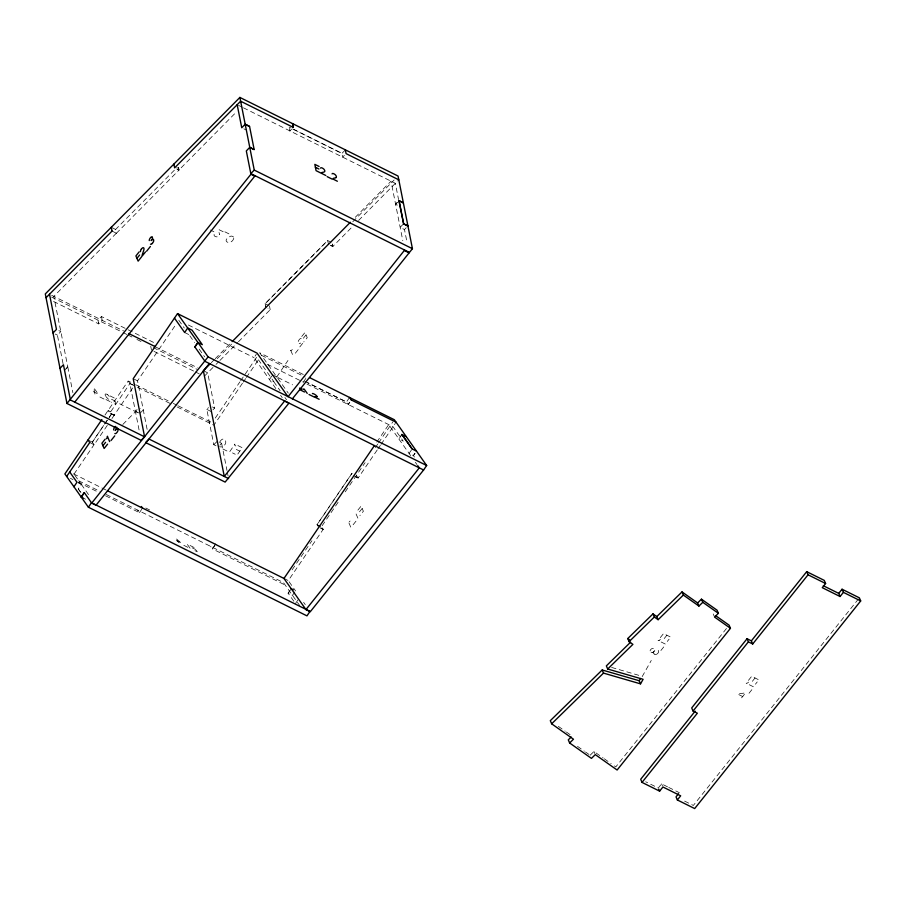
<?xml version="1.0" encoding="UTF-8"?>
<svg xmlns="http://www.w3.org/2000/svg" width="906" height="906" viewBox="0 0 906 906"><rect width="100%" height="100%" fill="white"/><g stroke="black" fill="none" stroke-linecap="round" stroke-linejoin="round"><path stroke-width="0.68" stroke-dasharray="4.53 3.4" d="M214.133 234.428L214.065 234.892A2.605 1.88 -11.2 0 0 214.586 236.047L214.858 236.251A3.205 2.31 -11.2 0 0 217.123 236.817A2.639 1.903 -11.2 0 0 219.411 234.45M642.184 676.612L651.267 660.451M219.705 442.071C223.941 434.223 229.648 443.747 222.072 446.692A2.276 1.891 -35.2 0 1 220.69 446.952L219.648 446.59M104.971 415.05L128.165 380.973L134.439 384.087M132.672 387.983L114.156 415.186L109.841 413.034L129.954 383.498L128.165 380.973M107.293 425.39L94.111 444.755L92.31 442.128L103.884 425.129L92.333 442.23M104.654 423.997L112.367 412.66L114.156 415.186M104.734 424.008L112.491 412.626L108.052 410.52L109.841 413.034M74.032 474.11L94.088 444.642M147.123 429.365L137.531 380.837L176.41 323.736M111.948 418.561L114.269 415.141L112.491 412.626M78.29 488.912L81.551 493.521L78.256 488.912L81.347 484.416L78.075 482.785M139.445 512.626L141.778 509.206M275.832 388.583L254.031 357.644L256.319 354.269M215.277 418.04L239.864 381.924M240.656 380.758L257.315 356.296M242.434 383.283L213.884 425.22L176.308 406.534M243.227 382.117L245.617 378.629M246.409 377.462L259.093 358.821M271.811 376.058L269.444 379.546L273.906 381.686L258.482 359.852M276.76 376.964L287.972 360.486M229.818 451.562L234.914 444.065A1.325 1.099 -35.2 0 0 234.96 445.242A3.601 3.001 -35.2 0 0 235.843 446.001M303.216 382.185L306.398 377.655M214.665 545.503L212.366 548.877L285.22 585.083M215.549 544.347L212.446 548.911L210.588 546.352M349.535 397.462L346.432 402.026L303.929 380.905M348.187 404.438L349.716 402.196M349.761 402.264L348.21 404.552L346.409 401.924L307.791 382.728M318.765 527.201L316.987 524.687L352.004 473.249M352.026 473.351L317.111 524.642L320.339 526.25M376.817 442.071L388.731 424.586L398.912 439.014L401.211 435.639M292.128 569.806L311.89 540.791M338.085 502.309L321.415 526.782L323.204 529.308L288.278 580.599L283.963 578.447M345.231 491.822L365.084 462.66M375.356 447.575L377.723 444.087M378.515 442.932L392.74 422.037M355.967 476.952L358.119 478.017L377.168 450.044M377.927 448.934L380.339 445.378M381.086 444.291L395.333 423.362M293.861 601.278L288.097 593.181L289.626 590.927M288.199 593.26L291.256 588.764M410.667 455.65L398.81 438.934L401.868 434.438M294.767 591.992L292.479 595.355L288.097 593.181M295.435 603.577L298.538 599.07M411.392 450.067L409.059 453.442L413.442 455.616L414.971 453.374M414.948 453.328L413.419 455.582L415.005 457.836M301.743 336.511L304.994 332.457L307.225 337.655L303.77 341.97M303.363 338.21L306.024 334.869M299.818 346.907L303.148 342.74A3.986 2.016 -63.6 0 0 301.947 342.593L300.599 343.102A12.231 6.172 -63.6 0 1 299.173 343.567M295.345 353.193L299.105 348.493M357.893 510.112L361.143 506.058L363.374 511.267L359.92 515.571M359.512 511.811L362.174 508.47M353.114 524.755L356.885 520.055M660.293 637.62L663.543 633.566L670.734 637.133L667.28 641.448M664.211 638.56L666.884 635.219M660.904 650.485L664.664 645.785M726.487 628.47L615.786 766.906L612.343 764.471M667.507 786.816L661.595 783.871L658.277 788.016L645.706 781.776M748.435 680.372L751.686 676.306L758.866 679.885L755.423 684.2M752.354 681.312L755.015 677.971M741.606 697.847L745.57 692.897L737.529 693.996L744.732 697.563M749.036 693.237L752.795 688.537M858.48 598.934L693.339 805.445L682.207 799.919M654.812 650.44L654.358 651.006A4.779 3.794 -23.2 0 0 653.532 652.75A1.699 1.348 -23.2 0 0 653.928 653.826L654.347 654.087M178.561 167.474L179.06 170L116.387 233.284L115.628 229.411L177.316 167.214M116.376 233.193L53.816 296.364L60.793 331.619M179.06 170L176.874 168.912L178.935 170.022L236.523 111.868M63.046 363.657L57.395 335.084L60.849 331.585L56.478 329.478M101.472 316.545L102.231 320.418L98.697 323.884L97.95 320.09L101.472 316.545L154.337 342.819L155.085 346.602M289.773 130.94L291.63 129.162M66.036 368.617L67.769 366.873L60.849 331.585M64.394 370.463L67.848 366.975L65.606 365.798M345.413 149.875L341.89 153.431L290.282 127.78M344.359 155.368L342.638 157.214L341.879 153.329L289.15 127.123M137.1 409.501L135.402 411.415L139.717 413.555L143.295 409.942L139.954 408.312M122.831 424.438L135.515 411.63L119.694 403.77M328.459 244.258L327.712 240.475L265.175 303.736L265.922 307.519L265.039 303.759L327.712 240.475L330.962 242.174M211.313 362.672L214.292 359.659M215.277 358.663L231.166 342.615M355.288 217.281L391.03 181.177L402.808 240.702M217.259 358.629L233.001 342.717M352.774 221.777L394.121 180.022M204.224 376.33L215.05 365.39M216.036 364.393L218.992 361.415M219.977 360.418L237.689 342.525M238.459 341.755L270.237 309.659L267.983 308.629M330.633 245.424L332.796 246.489L352.649 226.443M358.606 220.418L398.81 179.83M397.247 202.412L395.514 204.156L397.757 205.322M395.594 204.258L397.326 202.502M216.013 445.763L213.793 444.721L206.794 409.342L208.527 407.598M212.921 409.84L214.643 408.028M403.566 223.861L400.101 227.361L404.484 229.535L407.122 242.865M404.484 229.535L406.205 227.723M213.793 444.721L217.315 441.199M219.909 445.152L221.63 443.34L219.467 442.275M590.112 755.253L593.962 751.493L603.147 757.982M653.373 648.345L652.784 648.379A2.514 1.993 -23.2 0 0 651.255 649.047L650.972 649.319A2.446 1.948 -23.2 0 0 650.904 652.388M301.222 338.527L301.007 338.482A2.605 1.314 -63.6 0 0 299.818 339.003L299.558 339.263A3.205 1.619 -63.6 0 0 298.267 341.392A2.639 1.325 -63.6 0 0 299.195 343.453M611.595 667.416L641.765 676.182M223.193 231.732L218.799 229.569A3.986 2.877 -11.2 0 0 218.584 231.245L219.127 232.865A12.231 8.834 -11.2 0 1 219.524 234.428M105.957 399.535L110.339 401.709A3.986 1.88 44.7 0 0 109.116 399.931L107.474 398.232A12.231 5.787 44.7 0 1 105.979 396.59M238.437 105.334L242.196 107.202M243.454 107.825L395.344 183.329L398.572 199.614M243.895 128.856L246.115 129.898M330.656 245.345L332.853 246.432L332.355 243.907M224.881 231.834L229.83 234.292M210.373 229.999L213.884 231.743M111.313 227.259L115.64 229.501M265.039 303.759L268.414 305.345M112.061 231.053L116.387 233.284M303.295 374.484L259.694 352.808L276.964 377.202M261.472 355.333L305.152 377.032M188.369 325.005L254.031 357.644M267.202 364.189L303.34 382.151M306.964 384.053L393.034 426.737L403.227 441.154L398.81 438.934M273.68 375.435L276.919 377.043M277.972 377.564L292.57 384.824M184.665 332.525L189.014 334.665L187.406 332.445M51.665 295.288L123.612 330.962M154.96 346.624L197.633 367.847M203.363 370.69L207.678 372.83L214.654 408.085L212.446 406.941M51.563 297.043L121.88 331.981M123.125 332.604L126.897 334.484M128.154 335.107L131.914 336.975M136.942 339.467L143.216 342.593M153.329 347.621L197.202 369.421M53.567 301.449L98.777 323.918L98.029 320.135M154.009 351.369L194.19 371.347M195.436 371.958L199.207 373.838M353.782 475.763L358.176 477.949M55.175 334.042L57.395 335.084M206.794 409.342L211.189 411.584M753.373 686.759L746.17 683.181A1.325 1.053 -23.2 0 0 747.473 682.999A3.601 2.854 -23.2 0 0 748.503 682.116M134.303 379.229L137.531 380.837M665.231 644.019L658.028 640.44A1.325 1.053 -23.2 0 0 659.33 640.259M135.685 384.71L172.015 402.774M173.273 403.397L177.032 405.254M178.278 405.877L212.106 422.694M129.954 383.498L132.457 384.744M137.463 387.236L170.045 403.419M134.213 385.718L129.898 383.578L139.479 432.026M237.882 445.548L242.151 447.677L237.055 455.163L232.514 452.909M236.273 449.41L239.784 451.154M222.887 448.968L227.836 451.426M110.181 395.956L114.45 398.074L115.708 404.393L111.166 402.128M111.517 399.263L115.039 401.007M135.379 411.256L138.72 412.91M93.205 391.562L98.414 394.155L93.692 387.745L94.949 394.076M99.92 397.021L104.87 399.489M114.269 415.141L109.886 412.966L108.108 410.441M316.987 524.687L320.271 526.318M319.965 527.7L323.204 529.308M320.962 528.289L323.148 529.387L321.37 526.862M89.071 440.52L92.31 442.128M89.773 442.502L94.111 444.755M145.809 508.04L149.581 509.919M73.488 473.838L106.149 490.067M78.686 480.792L100.011 491.403M106.285 494.517L283.442 582.569L299.795 605.706M70.419 478.323L72.944 479.58M77.95 482.071L96.806 491.437M105.56 495.786L139.513 512.671L137.655 510.112M190.045 545.469L194.314 547.598L197.281 551.799L192.74 549.546M192.174 547.802L195.696 549.546M176.432 540.644L181.642 543.238L175.685 538.334L178.675 542.547M183.793 545.321L188.742 547.779M668.696 787.405L679.341 792.693M83.386 498.153L85.538 499.229M107.633 394.744L107.304 394.54A3.205 1.518 44.7 0 0 105.492 393.997A2.639 1.246 44.7 0 0 106.036 396.568M558.345 726.363L565.242 731.221M566.386 732.037L570.984 735.276M604.302 758.798L611.188 763.656M577.484 746.34L584.37 751.199M585.525 752.014L588.968 754.449M233.646 237.044L231.959 236.149A2.276 1.642 -11.2 0 0 230.52 236.251C219.841 241.211 231.653 246.432 233.918 237.927A2.265 1.631 -11.2 0 0 233.646 237.044M658.22 650.395L658.617 651.165A2.356 1.869 -23.2 0 1 658.549 652.139L658.186 652.818A3.533 2.797 -23.2 0 1 656.374 654.336M415.367 462.309L416.941 464.529M356.386 475.424L358.119 478.017M277.734 378.198L288.289 393.136M273.759 381.686L280.147 390.724M284.937 397.508L286.534 399.773M280.622 395.367L282.219 397.621M178.788 320.248L184.28 328.006M189.807 335.775L194.541 342.468M199.161 349.093L204.654 356.862M289.093 581.743L295.56 590.905M303.646 602.343L305.265 604.63M190.045 548.198L187.066 543.985L188.029 544.778A3.601 0.815 34.2 0 0 189.173 545.435M81.347 484.416L90.09 496.828M74.836 475.254L81.314 484.416M109.207 396.432L108.867 395.945A2.605 1.234 44.7 0 0 107.633 394.744M713.215 613.951L714.551 617.077M661.595 783.871L662.479 785.955M593.962 751.493L594.857 753.577M290.701 350.316L292.944 355.526M357.87 518.141L355.639 512.932A1.325 0.668 -63.6 0 0 356.364 512.932A3.601 1.812 -63.6 0 0 357.236 512.105M350.713 527.088L348.482 521.879A1.325 0.668 -63.6 0 0 349.206 521.879M332.298 243.974L332.796 246.489M289.274 128.414L289.897 130.917M269.49 305.877L270.181 309.727M178.437 167.497L178.935 170.022M221.63 443.34L226.987 470.474M227.259 471.822L228.063 475.888M150.747 346.341L151.495 350.124M67.769 366.873L72.865 392.638M660.361 639.376A3.601 2.854 -23.2 0 1 659.319 640.236M656.352 654.381A2.627 2.084 -23.2 0 1 654.392 654.041M652.275 652.49A2.231 1.778 -23.2 0 1 651.086 652.184M654.087 651.255A2.831 2.254 -23.2 0 1 652.309 652.535M290.69 350.328A1.325 0.668 -63.6 0 0 291.438 350.316A3.601 1.812 -63.6 0 0 292.31 349.49M350.078 521.052A3.601 1.812 -63.6 0 1 349.206 521.867"/><path stroke-width="1.36" d="M113.624 429.92L113.68 429.387A2.514 1.268 -63.6 0 1 114.281 427.859L114.496 427.53A2.446 1.234 -63.6 0 1 115.549 426.386M140.43 251.642L140.498 251.087A2.605 1.314 -63.6 0 1 141.109 249.501L141.336 249.161M149.241 240.566L149.309 240.033A2.514 1.268 -63.6 0 1 149.909 238.505L150.124 238.176A2.446 1.234 -63.6 0 1 152.423 237.191M312.411 393.668L312.491 393.555A2.605 0.589 34.2 0 1 313.306 393.68L313.601 393.804A3.205 0.725 34.2 0 1 315.684 395.016A2.639 0.6 34.2 0 1 316.84 396.692M630.565 642.218L606.352 665.887L607.688 669.013L643.101 679.307L640.542 683.86L639.206 680.734L640.485 678.458M320.498 168.142L320.69 167.904A2.605 1.234 44.7 0 1 321.675 167.814L321.981 167.927A3.205 1.518 44.7 0 1 323.963 169.263A2.639 1.246 44.7 0 1 324.416 171.789A12.231 5.787 44.7 0 1 323.385 172.219L322.151 172.502M332.072 173.884L332.253 173.658A2.605 1.234 44.7 0 1 333.238 173.567L333.555 173.669A3.205 1.518 44.7 0 1 335.526 175.017A2.639 1.246 44.7 0 1 335.99 177.542M101.88 419.58L64.881 473.929L88.403 507.235L306.964 615.865L310.022 611.369L91.461 502.739L88.403 507.235M66.659 476.454L89.773 442.502L87.995 439.976M272.513 374.982L257.089 353.147L177.531 313.612L133.216 378.697L144.586 436.839L141.132 440.339L66.965 403.476L45.3 293.929L239.886 97.429L398.062 176.047L412.434 248.708L292.344 398.878M73.941 486.771L76.976 482.241L69.717 471.958M81.246 497.111L84.303 492.615M174.473 318.097L184.665 332.525L187.689 327.983L192.083 330.169L202.321 344.676L197.916 342.457L194.858 346.941L205.039 361.369L423.6 469.999L426.658 465.514L394.314 419.716L309.603 377.609M194.881 346.987L197.938 342.491M177.531 313.612L208.097 356.873L91.71 503.09L96.025 505.242L209.354 363.51M374.438 445.571L283.963 578.447L305.956 609.579L310.271 611.731L423.6 469.999M151.347 240.396L151.393 240.339A2.831 1.427 -63.6 0 0 152.457 238.369A2.231 1.133 -63.6 0 0 152.265 237.406M115.141 430.497L115.775 429.693A2.831 1.427 -63.6 0 0 116.829 427.723A2.231 1.133 -63.6 0 0 116.783 427.168M115.594 429.92L115.64 429.863A4.779 2.412 -63.6 0 1 116.908 428.742A1.699 0.861 -63.6 0 1 117.701 428.753L117.871 429.036M139.139 251.891L135.9 255.945L138.131 261.143L141.574 256.84M136.931 258.357L139.603 255.028M146.625 251.2L150.385 246.489M254.076 149.501L249.762 147.361L246.319 150.917L250.928 174.258L66.965 403.476M74.745 402.128L255.118 175.73M105.141 439.206L101.902 443.26L104.133 448.47L107.576 444.155M102.933 445.673L105.606 442.343M110.996 440.554L114.756 435.854M404.654 250.056L288.029 396.737L272.604 374.903M228.595 478.595L149.048 439.059L145.583 442.547L225.141 482.094L288.923 403.159L284.609 401.018L224.28 476.454L203.363 370.69L210.317 363.668M305.956 609.579L419.297 467.858L417.723 465.639M715.491 615.559L729.115 625.174L730.463 628.3L617.122 770.021L595.299 754.619L591.459 758.379L569.625 742.977L568.288 739.851L571.176 737.031M751.368 640.87L806.702 571.663L808.05 574.789L752.705 643.985L751.368 640.87L747.054 638.719L691.708 707.926L693.056 711.051L697.36 713.192L642.026 782.399L659.613 791.142L662.932 786.997L680.678 795.819L677.36 799.964L694.676 808.571L860.7 600.95L859.364 597.835L842.059 589.228L838.73 593.396L840.066 596.522L843.395 592.354L842.059 589.228M693.056 711.051L748.39 641.844L747.054 638.719M695.151 711.176L640.689 779.285L642.026 782.399M806.702 571.663L824.279 580.395L825.615 583.521L822.286 587.677L840.066 596.522M678.515 793.735L676.023 796.838L677.36 799.964M145.526 251.879L142.197 256.036A3.986 2.016 -63.6 0 1 142.469 254.054L143.216 251.868A12.231 6.172 -63.6 0 0 143.861 249.818A2.639 1.325 -63.6 0 0 142.922 247.712A3.205 1.619 -63.6 0 0 141.359 249.184M152.299 243.42L151.766 243.952A2.356 1.189 -63.6 0 1 151.03 244.292L150.487 244.178M46.047 297.712L112.061 231.053M249.773 147.429L254.167 149.603L249.569 126.41L245.186 124.224L241.743 127.78L237.179 104.711M53.024 332.966L56.466 329.41L49.513 294.224M239.886 97.429L254.258 170.09L250.803 173.59L408.968 252.208M60.011 368.289L63.454 364.733L70.43 399.988L144.586 436.839M328.459 244.258L232.163 341.607M328.482 244.348L350.328 222.287M607.688 669.013L632.909 644.359L629.092 641.663L627.756 638.537L652.977 613.883L656.793 616.578L658.13 619.704L683.351 595.049L682.003 591.924L656.793 616.578M629.092 641.663L654.313 617.009L652.977 613.883M639.206 680.734L602.173 669.976L550.304 720.678L551.652 723.803L573.475 739.217L569.625 742.977M551.652 723.803L603.509 673.101L640.542 683.86M701.459 599.183L702.796 602.297L698.945 606.057L697.609 602.943L701.459 599.183L717.065 610.191L718.401 613.317L714.551 617.077L730.463 628.3M304.223 389.365L303.963 389.32A3.601 0.815 34.2 0 1 303.023 388.934M293.284 127.384L292.536 123.601L293.363 127.418L240.634 101.212L174.62 167.882L173.929 164.031M398.81 179.83L346.081 153.624L345.333 149.841M245.198 124.292L249.512 126.432M319.105 166.478L314.824 164.348L316.069 170.656L320.611 172.921M315.401 167.282L318.923 169.026M327.123 176.625L332.072 179.094M407.938 225.979L403.623 223.839L398.968 200.656L403.363 202.842L399.059 200.758L403.623 223.839L407.949 226.047M254.258 170.09L412.434 248.708M250.928 174.258L255.243 176.398M404.789 250.724L409.104 252.865M808.05 574.789L825.615 583.521M843.395 592.354L860.7 600.95M823.316 585.74L838.73 593.396M351.245 399.954L396.103 422.241M406.284 436.669L401.868 434.438L412.117 448.946L416.5 451.131M299.569 388.096L301.913 389.252M299.988 389.761L304.529 392.015M319.15 399.286L314.756 397.1A3.986 0.906 34.2 0 1 315.118 396.715L316.092 396.771A12.231 2.775 34.2 0 0 316.93 396.76M309.025 394.484L313.986 396.941M208.097 356.873L426.658 465.514M128.652 333.465L155.085 346.602M748.39 641.844L752.705 643.985M142.548 508.062L215.549 544.347M107.406 490.69L142.57 508.175L141.381 506.488M215.424 544.381L284.518 578.719M291.154 588.685L293.408 589.84M83.431 498.198L81.223 497.077L84.292 492.592L91.71 503.09M325.82 175.492L321.437 173.306A3.986 1.88 44.7 0 1 322.14 172.491M337.383 181.245L333 179.06A3.986 1.88 44.7 0 1 333.714 178.244L334.96 177.972A12.231 5.787 44.7 0 0 336.058 177.633M114.858 433.532L115.402 433.657A2.356 1.189 -63.6 0 0 116.138 433.306L116.67 432.785A3.533 1.778 -63.6 0 0 117.927 430.735A2.627 1.325 -63.6 0 0 117.825 429.093M702.796 602.297L718.401 613.317M682.003 591.924L697.609 602.943M683.351 595.049L698.945 606.057M654.313 617.009L658.13 619.704M627.756 638.537L629.659 639.885M401.97 434.518L412.162 448.946M349.467 397.428L351.324 399.988M307.225 393.363L304.303 389.274M153.499 239.682L153.318 239.399A1.699 0.861 -63.6 0 0 152.536 239.377A4.779 2.412 -63.6 0 0 151.234 240.566M658.719 789.058L659.613 791.142M602.173 669.976L603.509 673.101M107.395 436.375L109.626 441.584M111.313 227.259L112.004 231.109M107.406 436.364A1.325 0.668 -63.6 0 1 107.18 437.564A3.601 1.812 -63.6 0 1 106.455 438.731M153.454 239.739A2.627 1.325 -63.6 0 1 153.59 241.347A3.533 1.778 -63.6 0 1 152.287 243.386"/></g></svg>
